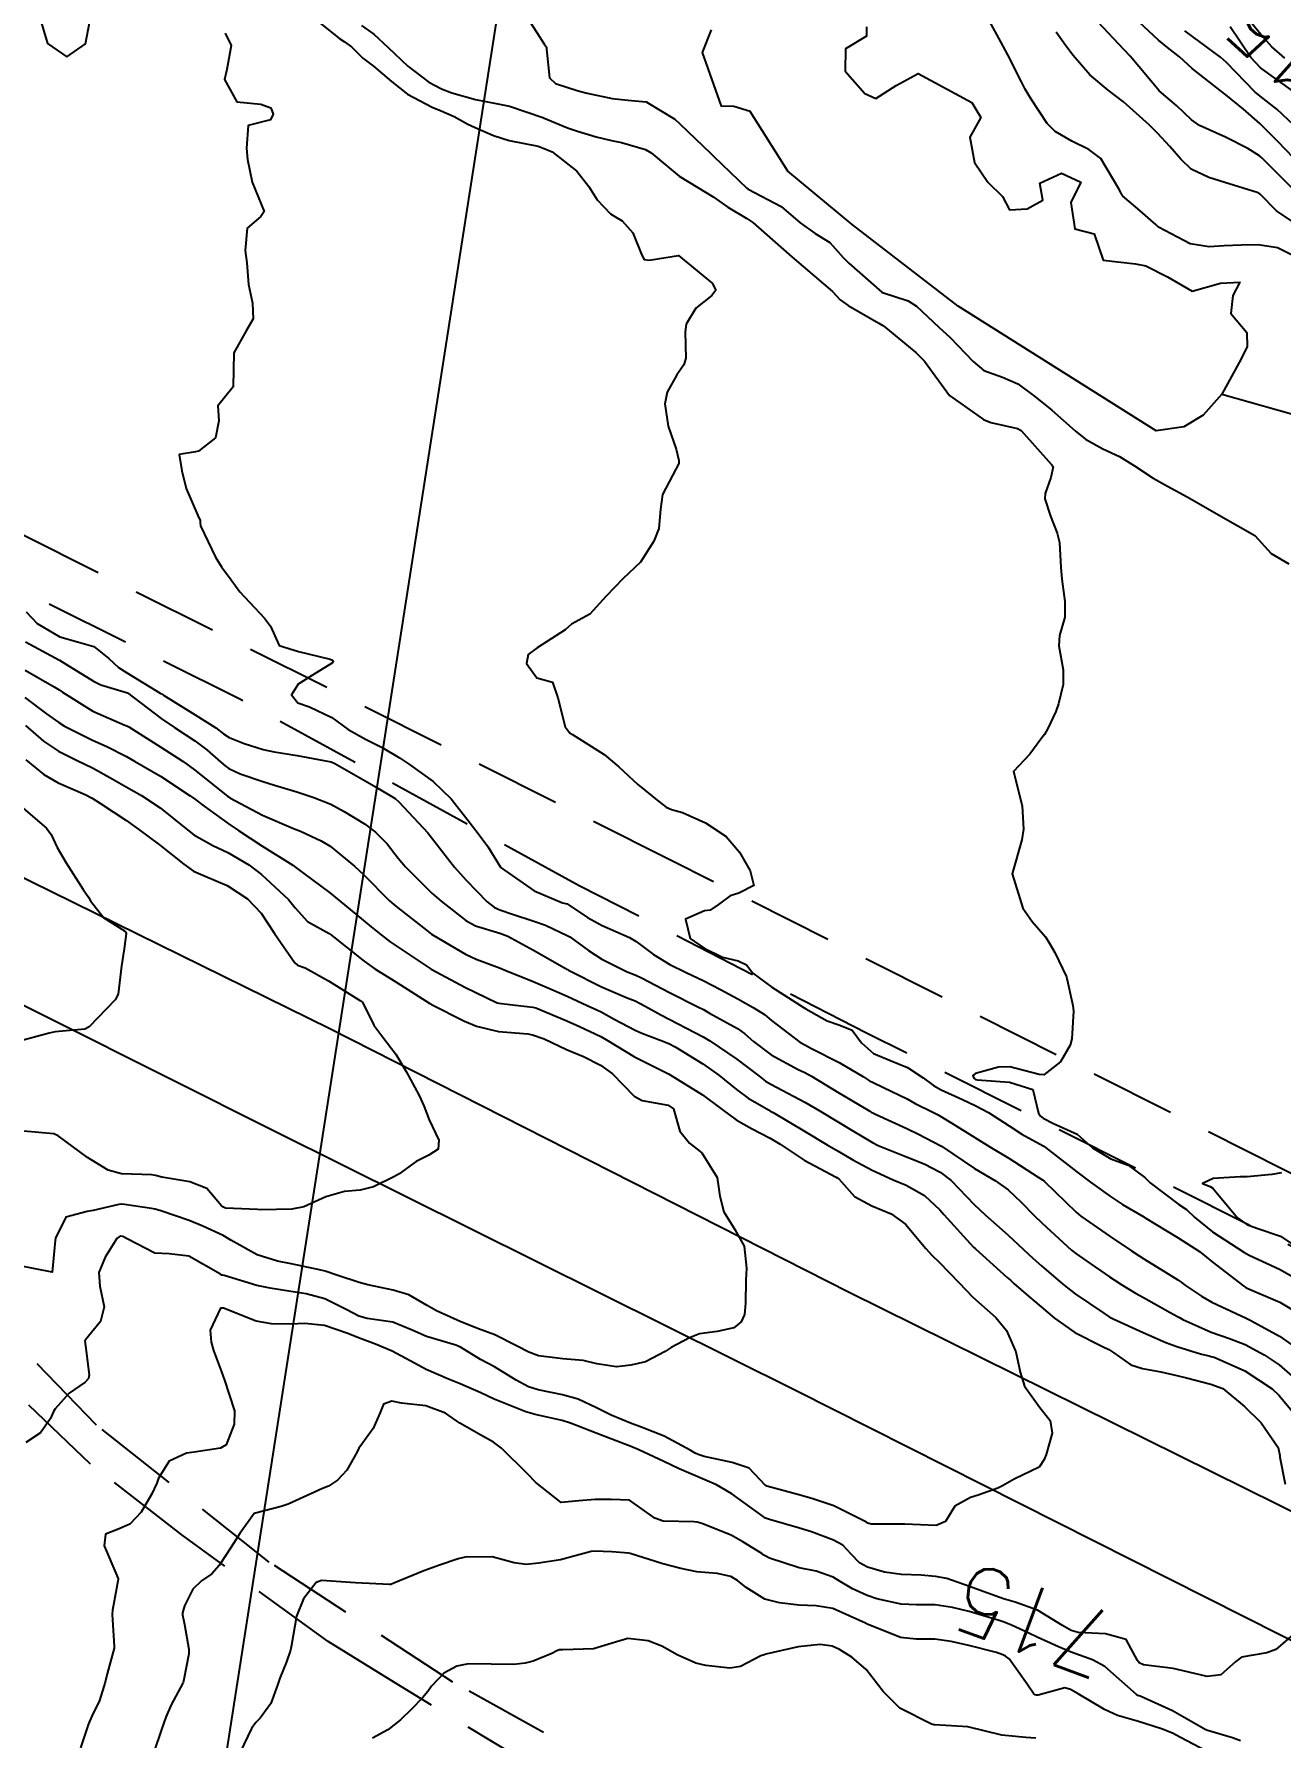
# Model space of a CAD drawing. Header units: metres. Extents: x 298520 to 308411, y 7433745 to 7450750.
# Drawn here: x 299268.5 to 299341.6, y 7449353 to 7449452.9 of the extents above; entities that cross this region are included whole.
import ezdxf
from ezdxf.enums import TextEntityAlignment as Align

# ---------------------------------------------------------------- set-up
doc = ezdxf.new("R2010")
doc.units = ezdxf.units.M
doc.header["$LTSCALE"] = 10
doc.linetypes.add('CONTINUO', pattern=[0])
doc.linetypes.add('DASHED', pattern=[0.75, 0.5, -0.25])
for name, color, linetype in [('Cotas', 45, 'Continuous'), ('Curvas de Nivel 1m', 11, 'Continuous'), ('Curvas de Nivel 5m', 15, 'Continuous'), ('Hidrografia', 140, 'Continuous'), ('TEXTO', 45, 'Continuous'), ('Vias Primárias', 230, 'Continuous'), ('Vias Secundárias', 230, 'DASHED')]:
    doc.layers.add(name, color=color, linetype=linetype)
doc.styles.add('Style-STANDARD', font='STANDARD.shx')

msp = doc.modelspace()

# ---------------------------------------------------------------- linework, layer by layer
at = {"layer": 'Curvas de Nivel 1m', "flags": 128}
for points, elevation in [([(299268.761, 7449453.984), (299269.238, 7449452.351), (299270.365, 7449451.563), (299271.471, 7449452.324), (299271.724, 7449453.658)], 712), ([(299284.444, 7449454.169), (299286.378, 7449452.62), (299286.662, 7449452.432), (299287.06, 7449452.14), (299287.723, 7449451.486), (299288.362, 7449451.011), (299289.414, 7449450.109), (299290.342, 7449449.376), (299291.799, 7449448.618), (299292.328, 7449448.398), (299293.089, 7449448.069), (299293.888, 7449447.626), (299294.317, 7449447.416), (299295.392, 7449446.959), (299296.309, 7449446.654), (299298.001, 7449446.318), (299298.305, 7449446.211), (299298.451, 7449446.154), (299298.829, 7449446.002), (299300.286, 7449444.868), (299300.982, 7449443.973), (299301.471, 7449443.174), (299302.257, 7449442.367), (299302.507, 7449442.208), (299302.935, 7449441.95), (299303.552, 7449441.247), (299304.083, 7449439.932), (299304.229, 7449439.681), (299304.513, 7449439.643), (299306.233, 7449439.91), (299308.209, 7449438.306), (299308.436, 7449437.887), (299308.2, 7449437.58), (299307.256, 7449436.835), (299306.687, 7449435.905), (299306.63, 7449435.452), (299306.669, 7449433.905), (299306.548, 7449433.507), (299306.143, 7449432.935), (299305.579, 7449431.918), (299305.439, 7449431.233), (299305.635, 7449429.917), (299306.093, 7449428.561), (299306.267, 7449427.908), (299306.258, 7449427.731), (299306.078, 7449427.4), (299305.302, 7449425.921), (299305.185, 7449425.054), (299305.077, 7449423.924), (299304.784, 7449423.176), (299304.013, 7449421.94), (299302.977, 7449420.977), (299301.993, 7449419.96), (299301.037, 7449418.909), (299299.968, 7449418.32), (299299.786, 7449418.162), (299299.6, 7449417.985), (299297.952, 7449416.924), (299297.427, 7449416.537), (299297.326, 7449416.016), (299297.935, 7449415.175), (299298.85, 7449414.914), (299299.173, 7449413.991), (299299.591, 7449412.291), (299299.824, 7449411.981), (299299.857, 7449411.945), (299299.892, 7449411.919), (299300.026, 7449411.844), (299301.88, 7449410.676), (299302.744, 7449409.951), (299303.858, 7449408.926), (299305.078, 7449407.921), (299305.516, 7449407.591), (299305.838, 7449407.46), (299306.472, 7449407.268), (299307.831, 7449406.667), (299309.028, 7449405.878), (299309.814, 7449404.945), (299310.208, 7449404.265), (299310.442, 7449403.86), (299310.657, 7449402.989), (299309.783, 7449402.559), (299309.27, 7449402.386), (299308.578, 7449401.882), (299308.095, 7449401.562), (299307.769, 7449401.521), (299306.647, 7449401.018), (299306.921, 7449399.898), (299307.747, 7449399.326), (299308.826, 7449398.795), (299309.74, 7449398.585), (299310.225, 7449398.349), (299310.595, 7449397.857), (299311.721, 7449397.038), (299313.611, 7449395.821), (299313.702, 7449395.763), (299314.953, 7449395.058), (299315.693, 7449394.817), (299316.425, 7449394.524), (299316.972, 7449393.781), (299317.674, 7449393.145), (299318.708, 7449392.719), (299319.662, 7449392.341), (299320.579, 7449391.736), (299321.198, 7449391.277), (299321.646, 7449391.028), (299322.894, 7449390.454), (299323.637, 7449390.107), (299324.419, 7449389.692), (299325.625, 7449388.907), (299326.37, 7449388.419), (299327.614, 7449387.746), (299327.764, 7449387.648), (299329.589, 7449386.214), (299330.393, 7449385.622), (299331.575, 7449384.771), (299332.279, 7449384.308), (299333.525, 7449383.581), (299333.563, 7449383.557), (299333.61, 7449383.532), (299335.545, 7449382.358), (299336.783, 7449381.541), (299337.206, 7449381.211), (299337.527, 7449380.95), (299339.396, 7449379.511), (299339.512, 7449379.441), (299339.632, 7449379.388), (299341.504, 7449378.576), (299342.19, 7449378.17)], 711), ([(299297.27, 7449454.021), (299298.376, 7449452.28), (299298.492, 7449452.126), (299298.5, 7449452.008), (299298.682, 7449450.331), (299299.031, 7449450), (299300.347, 7449449.577), (299300.885, 7449449.435), (299302.34, 7449449.127), (299303.266, 7449449.019), (299304.338, 7449448.933), (299306.023, 7449447.913), (299306.32, 7449447.644), (299308.137, 7449445.892), (299308.301, 7449445.732), (299310.251, 7449443.86), (299310.328, 7449443.803), (299312.262, 7449442.793), (299313.379, 7449441.829), (299314.247, 7449441.204), (299315.116, 7449440.681), (299315.898, 7449439.795), (299316.228, 7449439.461), (299318.155, 7449437.77), (299318.203, 7449437.745), (299319.709, 7449437.258), (299320.195, 7449436.947), (299321.506, 7449435.727), (299322.174, 7449435.115), (299323.512, 7449433.706), (299324.148, 7449433.184), (299325.244, 7449432.784), (299326.14, 7449432.39), (299327.132, 7449431.66), (299328.125, 7449430.865), (299329.498, 7449429.636), (299330.106, 7449429.15), (299331.121, 7449428.591), (299332.091, 7449428.133), (299332.973, 7449427.591), (299334.076, 7449426.875), (299334.915, 7449426.411), (299336.065, 7449425.779), (299336.468, 7449425.546), (299338.049, 7449424.635), (299340.033, 7449423.51), (299340.986, 7449422.459), (299342.017, 7449421.856)], 709), ([(299342.23, 7449439.935), (299341.357, 7449440.372), (299340.238, 7449440.546), (299339.229, 7449440.529), (299338.237, 7449440.478), (299337.346, 7449440.429), (299336.239, 7449440.607), (299334.388, 7449441.578), (299334.318, 7449441.643), (299334.254, 7449441.711), (299333.315, 7449442.537), (299332.271, 7449443.421), (299332.203, 7449443.532), (299332.171, 7449443.602), (299332.059, 7449443.819), (299331.004, 7449445.613), (299330.308, 7449446.126), (299329.297, 7449446.619), (299328.318, 7449447.194), (299327.862, 7449447.655), (299326.919, 7449449.082), (299326.573, 7449449.668), (299326.349, 7449450.097), (299325.543, 7449451.682), (299325.134, 7449452.442), (299324.448, 7449453.699)], 709), ([(299342.278, 7449443.801), (299340.585, 7449445.506), (299340.446, 7449445.649), (299340.306, 7449445.769), (299339.632, 7449446.194), (299338.316, 7449446.864), (299336.796, 7449447.545), (299336.326, 7449447.872), (299335.468, 7449448.697), (299334.43, 7449449.579), (299334.344, 7449449.664), (299332.721, 7449451.597), (299332.377, 7449451.978), (299330.831, 7449453.616)], 711), ([(299342.305, 7449445.652), (299341.399, 7449446.579), (299340.481, 7449447.508), (299340.397, 7449447.582), (299340.324, 7449447.648), (299339.366, 7449448.486), (299338.341, 7449449.333), (299338.079, 7449449.533), (299336.363, 7449450.878), (299335.606, 7449451.562), (299334.921, 7449452.115), (299334.383, 7449452.539), (299333.255, 7449453.591)], 712), ([(299279.654, 7449452.953), (299280.016, 7449452.224), (299279.762, 7449450.823), (299279.611, 7449450.227), (299280.334, 7449448.926), (299281.741, 7449448.796), (299282.329, 7449448.581), (299282.473, 7449448.198), (299282.32, 7449447.867), (299281.001, 7449447.529), (299280.914, 7449446.214), (299280.968, 7449445.538), (299281.245, 7449444.21), (299281.952, 7449442.507), (299281.744, 7449442.205), (299280.946, 7449441.513), (299280.825, 7449440.214), (299280.936, 7449439.499), (299281.021, 7449438.212), (299281.268, 7449437.134), (299281.308, 7449436.209), (299280.893, 7449435.495), (299280.163, 7449434.22), (299280.133, 7449432.22), (299279.233, 7449431.118), (299279.295, 7449430.228), (299279.086, 7449429.242), (299278.086, 7449428.455), (299277.919, 7449428.408), (299276.96, 7449428.257), (299277.124, 7449427.305), (299277.363, 7449426.257), (299278.047, 7449424.684), (299278.196, 7449424.399), (299278.185, 7449424.248), (299278.219, 7449424.068), (299279.091, 7449422.234), (299279.451, 7449421.672), (299280, 7449420.904), (299280.524, 7449420.215), (299281.97, 7449418.662), (299282.314, 7449418.195), (299282.822, 7449417.058), (299283.948, 7449416.714), (299285.824, 7449416.271), (299285.943, 7449416.197), (299285.982, 7449416.15), (299285.981, 7449416.112), (299285.942, 7449416.039), (299284.774, 7449415.322), (299283.929, 7449414.797), (299283.538, 7449414.176), (299283.916, 7449413.705), (299284.606, 7449413.47), (299285.903, 7449412.853), (299286.865, 7449412.14), (299287.887, 7449411.577), (299288.86, 7449411.093), (299289.877, 7449410.483), (299290.475, 7449410.094), (299291.863, 7449409.086), (299292.907, 7449408.069), (299293.836, 7449406.909), (299294.49, 7449406.05), (299295.051, 7449405.278), (299295.803, 7449404.078), (299295.847, 7449404.03), (299297.783, 7449402.681), (299299.433, 7449401.985), (299299.706, 7449401.915), (299299.772, 7449401.884), (299300.911, 7449401.12), (299301.76, 7449400.645), (299303.374, 7449399.944), (299303.751, 7449399.722), (299304.778, 7449398.959), (299305.737, 7449398.364), (299306.693, 7449397.9), (299307.726, 7449397.417), (299308.694, 7449396.904), (299309.71, 7449396.347), (299310.626, 7449395.856), (299311.282, 7449395.43), (299311.695, 7449395.091), (299313.354, 7449393.823), (299313.68, 7449393.633), (299314.04, 7449393.453), (299315.665, 7449392.63), (299317.079, 7449391.779), (299317.437, 7449391.56), (299317.65, 7449391.444), (299318.256, 7449391.155), (299319.64, 7449390.492), (299320.123, 7449390.228), (299321.11, 7449389.728), (299321.47, 7449389.561), (299321.63, 7449389.47), (299322.261, 7449389.079), (299323.618, 7449388.237), (299324.504, 7449387.691), (299325.603, 7449387.016), (299327.335, 7449385.906), (299327.584, 7449385.744), (299327.7, 7449385.649), (299329.565, 7449383.857), (299329.837, 7449383.627), (299331.545, 7449382.425), (299332.793, 7449381.591), (299333.243, 7449381.297), (299333.528, 7449381.117), (299334.694, 7449380.396), (299335.516, 7449379.894), (299335.708, 7449379.75), (299335.971, 7449379.553), (299336.896, 7449378.928), (299337.503, 7449378.575), (299339.23, 7449377.778), (299339.494, 7449377.656), (299339.801, 7449377.507), (299341.479, 7449376.585), (299343.063, 7449375.466)], 712), ([(299342.324, 7449447.555), (299341.326, 7449448.488), (299340.34, 7449449.253), (299340.039, 7449449.513), (299338.368, 7449451.221), (299338.015, 7449451.534), (299336.385, 7449452.746), (299335.921, 7449453.09)], 713), ([(299342.292, 7449449.532), (299340.364, 7449450.925), (299339.795, 7449451.516), (299338.594, 7449453.325)], 714), ([(299267.98, 7449419.038), (299268.626, 7449418.353), (299269.961, 7449417.574), (299271.007, 7449417.279), (299271.953, 7449417.013), (299272.829, 7449416.307), (299273.404, 7449415.765), (299273.934, 7449415.433), (299275.856, 7449414.271), (299275.922, 7449414.229), (299276.033, 7449414.158), (299277.904, 7449413.005), (299279.106, 7449412.232), (299279.557, 7449411.893), (299279.888, 7449411.681), (299280.778, 7449411.317), (299281.881, 7449410.969), (299282.53, 7449410.841), (299283.877, 7449410.62), (299285.755, 7449410.27), (299285.874, 7449410.24), (299286.084, 7449410.148), (299287.863, 7449409.139), (299288.504, 7449408.765), (299289.618, 7449408.104), (299289.85, 7449407.911), (299291.538, 7449406.083), (299291.819, 7449405.729), (299293.104, 7449404.067), (299293.792, 7449403.307), (299295.019, 7449402.041), (299295.445, 7449401.711), (299295.768, 7449401.573), (299296.445, 7449401.344), (299297.762, 7449400.913), (299298.439, 7449400.679), (299299.754, 7449400.057), (299299.797, 7449400.033), (299299.863, 7449399.988), (299300.971, 7449399.197), (299301.74, 7449398.68), (299303.237, 7449397.945), (299303.73, 7449397.75), (299304.075, 7449397.588), (299305.715, 7449396.734), (299307.378, 7449395.893), (299307.701, 7449395.722), (299308.063, 7449395.523), (299309.69, 7449394.619), (299310.136, 7449394.312), (299310.635, 7449393.856), (299311.671, 7449393.07), (299313.259, 7449392.224), (299313.656, 7449392.034), (299314.038, 7449391.816), (299315.643, 7449390.856), (299316.309, 7449390.459), (299317.457, 7449389.773), (299317.565, 7449389.704), (299317.632, 7449389.671), (299317.82, 7449389.579), (299319.623, 7449388.754), (299320.303, 7449388.423), (299321.613, 7449387.75), (299321.661, 7449387.72), (299323.594, 7449386.419), (299324.828, 7449385.688), (299325.578, 7449385.161), (299326.336, 7449384.434), (299327.091, 7449383.657), (299327.556, 7449383.211), (299329.281, 7449381.633), (299329.531, 7449381.428), (299330.176, 7449380.974), (299331.517, 7449380.062), (299331.79, 7449379.881), (299332.233, 7449379.599), (299333.035, 7449379.114), (299333.506, 7449378.855), (299335.078, 7449377.983), (299335.495, 7449377.743), (299335.609, 7449377.673), (299335.815, 7449377.555), (299337.482, 7449376.825), (299338.549, 7449376.447), (299339.472, 7449376.098), (299340.581, 7449375.499), (299341.457, 7449374.902), (299342.224, 7449374.252)], 713), ([(299267.957, 7449417.276), (299269.696, 7449416.342), (299269.942, 7449416.207), (299270.259, 7449416.018), (299271.93, 7449414.983), (299272.371, 7449414.757), (299273.923, 7449414.29), (299275.901, 7449412.786), (299276.683, 7449412.262), (299277.885, 7449411.479), (299278.581, 7449410.941), (299279.403, 7449410.227), (299279.659, 7449410.011), (299279.869, 7449409.864), (299280.532, 7449409.548), (299281.862, 7449409.085), (299282.55, 7449408.88), (299283.856, 7449408.489), (299284.853, 7449408.16), (299285.847, 7449407.758), (299286.64, 7449407.343), (299287.83, 7449406.612), (299288.482, 7449406.12), (299289.149, 7449405.443), (299289.808, 7449404.6), (299290.235, 7449404.096), (299291.78, 7449402.547), (299292.325, 7449402.074), (299293.762, 7449400.944), (299294.336, 7449400.629), (299295.755, 7449400.197), (299296.23, 7449400.025), (299297.745, 7449399.21), (299299.551, 7449398.175), (299299.734, 7449398.07), (299299.781, 7449398.037), (299299.859, 7449397.988), (299301.719, 7449397.052), (299303.237, 7449396.418), (299303.707, 7449396.23), (299304.285, 7449395.931), (299305.203, 7449395.423), (299305.696, 7449395.174), (299307.193, 7449394.39), (299307.685, 7449394.123), (299308.085, 7449393.886), (299309.667, 7449392.825), (299310.943, 7449391.851), (299311.346, 7449391.54), (299311.648, 7449391.351), (299312.652, 7449390.821), (299313.638, 7449390.298), (299314.487, 7449389.811), (299315.626, 7449389.128), (299316.459, 7449388.625), (299317.615, 7449387.935), (299317.956, 7449387.767), (299319.603, 7449387.106), (299320.647, 7449386.684), (299321.59, 7449386.207), (299322.22, 7449385.714), (299323.569, 7449384.311), (299324.23, 7449383.693), (299325.546, 7449382.535), (299326.466, 7449381.666), (299327.022, 7449381.152), (299327.524, 7449380.714), (299328.775, 7449379.637), (299329.507, 7449379.069), (299331.172, 7449377.937), (299331.494, 7449377.726), (299331.569, 7449377.685), (299331.72, 7449377.607), (299333.481, 7449376.794), (299334.824, 7449376.215), (299335.469, 7449375.973), (299336.915, 7449375.538), (299337.357, 7449375.427), (299337.462, 7449375.401), (299337.639, 7449375.35), (299339.453, 7449374.562), (299341.047, 7449373.494), (299341.438, 7449373.132), (299342.83, 7449371.469)], 714), ([(299267.918, 7449414.009), (299269.183, 7449413.068), (299269.896, 7449412.554), (299270.237, 7449412.337), (299271.885, 7449411.519), (299272.722, 7449411.148), (299273.876, 7449410.559), (299274.35, 7449410.285), (299275.864, 7449409.397), (299277.604, 7449408.252), (299277.85, 7449408.075), (299278.432, 7449407.653), (299279.829, 7449406.632), (299280.434, 7449406.214), (299281.814, 7449405.323), (299283.621, 7449404.182), (299283.801, 7449404.053), (299284.264, 7449403.705), (299285.779, 7449402.585), (299286.322, 7449402.145), (299287.761, 7449400.952), (299288.217, 7449400.582), (299288.801, 7449400.114), (299289.338, 7449399.695), (299289.746, 7449399.414), (299291.675, 7449398.139), (299291.733, 7449398.1), (299291.768, 7449398.08), (299293.718, 7449397.032), (299295.604, 7449396.132), (299295.704, 7449396.104), (299296.356, 7449396.023), (299297.702, 7449395.878), (299297.878, 7449395.831), (299299.694, 7449395.062), (299300.443, 7449394.731), (299301.685, 7449394.147), (299302.013, 7449393.957), (299303.668, 7449392.955), (299305.567, 7449391.999), (299305.654, 7449391.96), (299305.748, 7449391.909), (299307.641, 7449390.74), (299308.8, 7449389.878), (299309.627, 7449389.272), (299310.517, 7449388.752), (299311.616, 7449388.19), (299312.199, 7449387.834), (299313.599, 7449386.911), (299315.486, 7449385.899), (299315.584, 7449385.846), (299315.641, 7449385.799), (299316.567, 7449384.779), (299317.568, 7449384.234), (299318.703, 7449383.759), (299319.554, 7449383.142), (299320.751, 7449381.732), (299321.113, 7449381.311), (299321.525, 7449380.925), (299322.692, 7449379.708), (299323.505, 7449378.874), (299324.846, 7449377.686), (299325.481, 7449376.911), (299326.012, 7449375.672), (299326.267, 7449374.484), (299326.528, 7449373.664), (299327.424, 7449372.413), (299328.035, 7449371.644), (299328.153, 7449370.895), (299327.791, 7449369.646), (299327.686, 7449369.351), (299327.385, 7449368.903), (299325.912, 7449368.206), (299325.375, 7449367.899), (299325.242, 7449367.814), (299324.967, 7449367.684), (299323.801, 7449367.261), (299323.364, 7449367.132), (299322.447, 7449366.623), (299321.887, 7449365.722), (299321.34, 7449365.483), (299319.52, 7449365.569), (299319.341, 7449365.579), (299317.531, 7449365.578), (299317.342, 7449365.637), (299317.255, 7449365.685), (299317.112, 7449365.773), (299315.356, 7449366.651), (299314.124, 7449367.05), (299313.365, 7449367.269), (299311.423, 7449367.789), (299311.372, 7449367.809), (299311.337, 7449367.841), (299310.385, 7449368.857), (299309.386, 7449369.182), (299307.742, 7449369.534), (299307.391, 7449369.653), (299307.226, 7449369.727), (299306.926, 7449369.897), (299305.405, 7449370.72), (299304.102, 7449371.244), (299303.416, 7449371.493), (299302.291, 7449371.951), (299301.427, 7449372.391), (299300.356, 7449372.9), (299299.435, 7449373.158), (299298.001, 7449373.44), (299297.439, 7449373.615), (299296.729, 7449374.017), (299295.45, 7449374.788), (299294.631, 7449375.219), (299293.462, 7449375.94), (299293.183, 7449376.063), (299291.47, 7449376.56), (299290.624, 7449376.945), (299289.482, 7449377.404), (299287.988, 7449377.622), (299287.487, 7449377.765), (299286.79, 7449378.137), (299285.499, 7449378.781), (299284.404, 7449379.068), (299283.503, 7449379.209), (299282.304, 7449379.393), (299281.506, 7449379.554), (299279.593, 7449380.138), (299279.512, 7449380.159), (299279.461, 7449380.169), (299279.386, 7449380.222), (299277.528, 7449381.28), (299276.37, 7449381.422), (299275.531, 7449381.451), (299273.91, 7449382.294), (299273.665, 7449382.419), (299273.544, 7449382.44), (299273.434, 7449382.411), (299273.312, 7449382.302), (299272.624, 7449381.211), (299272.246, 7449380.313), (299272.304, 7449379.513), (299272.556, 7449378.309), (299272.346, 7449377.445), (299271.464, 7449376.371), (299271.44, 7449376.344), (299271.43, 7449376.32), (299271.46, 7449376.016), (299271.684, 7449374.318), (299271.648, 7449374.111), (299271.439, 7449373.898), (299270.52, 7449373.241), (299269.689, 7449372.337), (299269.592, 7449372.167), (299269.414, 7449371.762), (299268.821, 7449370.929), (299267.978, 7449370.361)], 716), ([(299267.953, 7449412.369), (299268.996, 7449411.465), (299269.878, 7449410.867), (299270.97, 7449410.329), (299271.869, 7449409.899), (299272.893, 7449409.334), (299273.858, 7449408.783), (299274.756, 7449408.281), (299275.842, 7449407.557), (299277.444, 7449406.254), (299277.82, 7449405.967), (299278.931, 7449405.35), (299279.81, 7449404.931), (299281.044, 7449404.208), (299281.795, 7449403.639), (299283.363, 7449402.184), (299283.768, 7449401.682), (299284.484, 7449400.893), (299285.753, 7449400.186), (299285.814, 7449400.149), (299287.738, 7449398.619), (299288.017, 7449398.407), (299288.441, 7449398.119), (299289.721, 7449397.307), (299291.662, 7449396.08), (299291.703, 7449396.058), (299291.752, 7449396.03), (299293.693, 7449395.043), (299294.391, 7449394.75), (299295.687, 7449394.446), (299297.398, 7449394.301), (299297.685, 7449394.256), (299298.372, 7449394.003), (299299.674, 7449393.388), (299300.664, 7449392.979), (299301.661, 7449392.473), (299302.365, 7449391.953), (299303.64, 7449390.651), (299304.109, 7449390.404), (299305.635, 7449390.12), (299305.942, 7449389.907), (299306.324, 7449388.607), (299306.889, 7449387.897), (299307.605, 7449387.336), (299308.5, 7449385.881), (299308.664, 7449384.787), (299308.904, 7449383.877), (299309.547, 7449382.83), (299310.092, 7449381.862), (299310.223, 7449380.563), (299310.178, 7449379.86), (299310.168, 7449378.528), (299310.1, 7449377.861), (299309.913, 7449377.437), (299309.481, 7449377.084), (299308.497, 7449376.86), (299307.475, 7449376.724), (299306.884, 7449376.487), (299305.817, 7449375.915), (299305.461, 7449375.698), (299304.3, 7449375.086), (299303.452, 7449374.889), (299302.601, 7449374.799), (299301.453, 7449374.971), (299300.645, 7449375.163), (299299.456, 7449375.259), (299298.034, 7449375.427), (299297.459, 7449375.641), (299296.745, 7449376.017), (299295.472, 7449376.656), (299294.506, 7449377.016), (299293.484, 7449377.433), (299292.048, 7449378.074), (299291.496, 7449378.389), (299290.419, 7449379.013), (299289.505, 7449379.29), (299288.029, 7449379.604), (299287.509, 7449379.726), (299286.258, 7449380.143), (299285.517, 7449380.398), (299285.189, 7449380.484), (299283.523, 7449380.833), (299282.732, 7449380.981), (299281.53, 7449381.355), (299279.987, 7449382.216), (299279.546, 7449382.478), (299278.355, 7449383.042), (299277.554, 7449383.365), (299275.892, 7449383.935), (299275.56, 7449384.024), (299275.347, 7449384.06), (299273.746, 7449384.297), (299273.581, 7449384.318), (299273.563, 7449384.32), (299273.542, 7449384.321), (299273.416, 7449384.301), (299271.921, 7449383.955), (299271.559, 7449383.887), (299270.323, 7449383.565), (299269.705, 7449382.338), (299269.686, 7449382.193), (299269.513, 7449380.34), (299267.518, 7449380.738)], 717), ([(299267.967, 7449410.369), (299269.019, 7449409.507), (299269.86, 7449409.02), (299271.44, 7449408.324), (299271.85, 7449408.118), (299272.347, 7449407.811), (299273.831, 7449406.82), (299274.6, 7449406.282), (299275.814, 7449405.385), (299277.231, 7449404.256), (299277.797, 7449403.843), (299278.481, 7449403.552), (299279.784, 7449402.989), (299280.976, 7449402.208), (299281.765, 7449401.369), (299282.544, 7449400.192), (299283.736, 7449398.463), (299283.895, 7449398.338), (299284.346, 7449398.171), (299285.722, 7449397.408), (299287.594, 7449396.241), (299287.703, 7449396.161), (299287.732, 7449396.13), (299288.376, 7449394.806), (299288.908, 7449394.112), (299289.668, 7449393.115), (299290.263, 7449392.094), (299291.026, 7449390.7), (299291.298, 7449390.083), (299291.625, 7449389.26), (299292.188, 7449388.074), (299292.139, 7449387.54), (299291.6, 7449387.198), (299290.861, 7449386.82), (299289.862, 7449386.106), (299289.581, 7449385.937), (299288.357, 7449385.341), (299287.573, 7449385.149), (299286.656, 7449385.056), (299285.569, 7449384.748), (299284.264, 7449384.169), (299283.561, 7449384.027), (299281.763, 7449383.996), (299281.561, 7449384.004), (299279.684, 7449384.097), (299279.562, 7449384.152), (299279.515, 7449384.173), (299279.44, 7449384.222), (299278.586, 7449385.248), (299277.577, 7449385.638), (299275.948, 7449385.898), (299275.58, 7449386.008), (299275.349, 7449386.042), (299273.581, 7449386.096), (299272.794, 7449386.308), (299271.594, 7449387.059), (299269.874, 7449388.337), (299269.614, 7449388.452), (299267.849, 7449388.6)], 718), ([(299267.84, 7449407.504), (299269.181, 7449406.35), (299269.463, 7449405.989), (299269.812, 7449405.231), (299270.326, 7449404.335), (299271.336, 7449402.768), (299271.641, 7449402.321), (299271.771, 7449402.103), (299272.546, 7449401.094), (299273.753, 7449400.348), (299273.812, 7449400.289), (299273.857, 7449400.184), (299273.743, 7449399.289), (299273.578, 7449398.292), (299273.376, 7449396.627), (299273.213, 7449396.297), (299271.687, 7449394.708), (299271.42, 7449394.588), (299269.684, 7449394.415), (299269.336, 7449394.345), (299267.678, 7449393.904)], 719), ([(299341.59, 7449386.168), (299341.026, 7449386.059), (299339.587, 7449385.932), (299339.172, 7449385.929), (299337.586, 7449385.82), (299336.959, 7449385.539), (299337.412, 7449385.363), (299337.58, 7449385.26), (299339.01, 7449383.516), (299339.557, 7449383.141), (299340.147, 7449382.911), (299341.547, 7449382.448), (299342.994, 7449381.468)], 709), ([(299339.197, 7449352.871), (299338.73, 7449353.048), (299337.203, 7449353.5), (299337.118, 7449353.541), (299335.214, 7449354.638), (299333.315, 7449355.486), (299333.222, 7449355.519), (299333.176, 7449355.535), (299333.103, 7449355.582), (299331.247, 7449357.228), (299330.506, 7449357.617), (299329.257, 7449358.075), (299328.514, 7449358.384), (299327.266, 7449358.951), (299326.788, 7449359.177), (299325.729, 7449359.673), (299325.275, 7449359.841), (299325.043, 7449359.916), (299323.284, 7449360.446), (299322.315, 7449360.687), (299321.289, 7449360.833), (299320.187, 7449360.843), (299319.29, 7449360.891), (299317.862, 7449361.197), (299317.297, 7449361.397), (299316.439, 7449361.783), (299315.723, 7449362.21), (299315.31, 7449362.462), (299314.304, 7449362.819), (299313.315, 7449363.02), (299311.577, 7449363.581), (299311.322, 7449363.709), (299311.241, 7449363.761), (299311.121, 7449363.843), (299310.009, 7449364.539), (299309.334, 7449364.934), (299307.61, 7449365.618), (299307.341, 7449365.686), (299307.15, 7449365.702), (299305.341, 7449365.749), (299304.854, 7449365.925), (299303.358, 7449366.978), (299302.287, 7449367.022), (299301.359, 7449367.021), (299300.397, 7449366.935), (299299.356, 7449366.842), (299297.866, 7449368.005), (299297.378, 7449368.525), (299295.86, 7449370.025), (299295.398, 7449370.366), (299294.685, 7449370.76), (299293.414, 7449371.481), (299292.569, 7449372.069), (299291.427, 7449372.501), (299289.989, 7449372.662), (299289.43, 7449372.78), (299288.933, 7449372.609), (299288.752, 7449372.117), (299288.344, 7449371.185), (299287.567, 7449370.128), (299287.493, 7449370.028), (299287.39, 7449369.813), (299286.787, 7449368.728), (299286.242, 7449368.141), (299285.718, 7449367.796), (299285.365, 7449367.652), (299284.458, 7449367.258), (299283.359, 7449366.741), (299282.942, 7449366.599), (299281.353, 7449366.2), (299280.52, 7449365.027), (299280.008, 7449364.22), (299279.312, 7449363.143), (299278.877, 7449362.664), (299278.263, 7449362.24), (299277.771, 7449361.77), (299277.281, 7449360.779), (299277.155, 7449360.371), (299277.157, 7449360.251), (299277.267, 7449359.685), (299277.528, 7449358.247), (299277.534, 7449357.963), (299277.235, 7449356.472), (299277.187, 7449356.296), (299277.171, 7449356.251), (299276.483, 7449354.989), (299276.172, 7449354.26), (299275.917, 7449353.541), (299275.492, 7449352.267)], 714), ([(299337.19, 7449352.274), (299335.678, 7449353.075), (299335.2, 7449353.313), (299334.552, 7449353.567), (299333.207, 7449353.996), (299331.972, 7449354.36), (299331.214, 7449354.701), (299329.673, 7449355.625), (299329.227, 7449355.88), (299328.887, 7449355.974), (299327.684, 7449355.645), (299327.319, 7449355.552), (299327.222, 7449355.552), (299327.147, 7449355.575), (299327.056, 7449355.653), (299326.688, 7449356.202), (299325.624, 7449357.674), (299325.414, 7449357.837), (299325.255, 7449357.918), (299324.888, 7449358.052), (299323.26, 7449358.45), (299322.236, 7449358.689), (299321.264, 7449358.839), (299320.18, 7449358.825), (299319.265, 7449358.926), (299317.36, 7449359.681), (299317.272, 7449359.726), (299317.244, 7449359.742), (299317.199, 7449359.771), (299315.285, 7449360.62), (299314.319, 7449360.778), (299313.288, 7449360.818), (299312.169, 7449360.952), (299311.293, 7449361.178), (299310.203, 7449361.856), (299309.708, 7449362.265), (299309.309, 7449362.497), (299308.512, 7449362.677), (299307.312, 7449362.773), (299306.382, 7449362.972), (299305.316, 7449363.251), (299303.41, 7449363.852), (299303.322, 7449363.873), (299302.323, 7449363.95), (299301.323, 7449363.992), (299301.126, 7449363.963), (299299.318, 7449363.489), (299298.035, 7449363.284), (299297.315, 7449363.215), (299296.595, 7449363.3), (299295.319, 7449363.649), (299293.733, 7449363.642), (299293.318, 7449363.531), (299292.221, 7449363.163), (299291.31, 7449362.833), (299289.546, 7449362.106), (299289.374, 7449362.036), (299289.302, 7449362.025), (299287.303, 7449362.13), (299285.304, 7449362.272), (299284.996, 7449362.155), (299284.254, 7449361.2), (299283.836, 7449360.172), (299283.551, 7449358.471), (299283.483, 7449358.177), (299283.246, 7449357.499), (299282.869, 7449356.551), (299282.746, 7449356.185), (299282.338, 7449355.066), (299281.711, 7449354.195), (299281.454, 7449353.944), (299281.197, 7449353.603), (299280.535, 7449352.21)], 713), ([(299327.197, 7449353.029), (299326.613, 7449353.074), (299325.198, 7449353.209), (299323.203, 7449353.7), (299321.278, 7449353.803), (299321.204, 7449353.817), (299321.077, 7449353.858), (299319.213, 7449354.779), (299318.238, 7449355.76), (299317.242, 7449357.051), (299316.412, 7449357.783), (299315.689, 7449358.225), (299315.259, 7449358.425), (299314.547, 7449358.52), (299313.258, 7449358.378), (299311.356, 7449357.95), (299311.254, 7449357.92), (299311.072, 7449357.852), (299309.87, 7449357.237), (299309.242, 7449357.131), (299307.84, 7449357.288), (299307.246, 7449357.428), (299306.167, 7449357.906), (299305.58, 7449358.239), (299305.258, 7449358.411), (299304.466, 7449358.723), (299303.262, 7449358.866), (299302.549, 7449358.659), (299301.256, 7449358.267), (299299.464, 7449358.196), (299299.255, 7449358.196), (299299.099, 7449358.147), (299298.814, 7449357.994), (299297.717, 7449357.537), (299297.247, 7449357.42), (299296.579, 7449357.352), (299295.246, 7449357.358), (299293.925, 7449357.375), (299293.245, 7449357.248), (299292.476, 7449356.832), (299291.764, 7449356.075), (299291.537, 7449355.768), (299291.223, 7449355.4), (299290.58, 7449354.722), (299289.94, 7449354.099), (299289.197, 7449353.523), (299288.289, 7449353.022)], 712)]:
    msp.add_lwpolyline(points, dxfattribs=dict(at, elevation=elevation))
at = {"layer": 'Curvas de Nivel 5m', "flags": 128}
for points, elevation in [([(299341.79, 7449451.489), (299341.027, 7449452.148), (299340.387, 7449452.869), (299339.86, 7449453.515)], 715), ([(299287.647, 7449453.392), (299288.381, 7449452.883), (299289.219, 7449452.112), (299290.362, 7449451.014), (299291.607, 7449450.087), (299292.347, 7449449.69), (299292.955, 7449449.46), (299294.338, 7449449.067), (299295.544, 7449448.829), (299296.332, 7449448.666), (299298.277, 7449448.01), (299298.323, 7449447.992), (299299.731, 7449447.402), (299300.315, 7449447.202), (299301.406, 7449446.875), (299302.31, 7449446.656), (299302.89, 7449446.533), (299304.305, 7449446.132), (299304.643, 7449445.927), (299306.283, 7449444.568), (299307.38, 7449443.899), (299308.268, 7449443.358), (299309.128, 7449442.743), (299310.255, 7449442.096), (299310.604, 7449441.856), (299312.239, 7449440.408), (299312.877, 7449439.834), (299314.216, 7449438.713), (299315.262, 7449437.804), (299315.725, 7449437.324), (299316.195, 7449436.999), (299317.994, 7449435.962), (299318.184, 7449435.839), (299318.225, 7449435.811), (299318.282, 7449435.769), (299320.16, 7449434.227), (299320.662, 7449433.735), (299322.133, 7449431.72), (299324.119, 7449430.313), (299324.553, 7449430.129), (299326.114, 7449429.785), (299326.322, 7449429.668), (299328.084, 7449427.7), (299328.126, 7449427.65), (299328.205, 7449427.526), (299328.076, 7449426.919), (299327.747, 7449425.972), (299327.725, 7449425.653), (299328.048, 7449424.65), (299328.44, 7449423.646), (299328.574, 7449423.098), (299328.665, 7449421.643), (299328.707, 7449420.942), (299328.9, 7449419.641), (299328.888, 7449418.733), (299328.572, 7449417.644), (299328.548, 7449417.053), (299328.787, 7449415.642), (299328.789, 7449414.783), (299328.519, 7449413.644), (299328.356, 7449413.198), (299327.898, 7449412.194), (299327.694, 7449411.854), (299327.55, 7449411.653), (299326.845, 7449410.699), (299325.873, 7449409.67), (299326.387, 7449407.672), (299326.464, 7449406.305), (299326.38, 7449405.672), (299325.803, 7449403.68), (299326.434, 7449401.67), (299326.985, 7449400.882), (299327.756, 7449399.992), (299327.97, 7449399.648), (299328.308, 7449399.081), (299328.998, 7449397.637), (299329.368, 7449395.972), (299329.391, 7449395.633), (299329.303, 7449394.018), (299329.205, 7449393.635), (299328.639, 7449392.67), (299327.657, 7449391.912), (299327.396, 7449391.915), (299325.663, 7449392.379), (299325.004, 7449392.345), (299323.657, 7449391.974), (299323.495, 7449391.862), (299323.561, 7449391.701), (299323.652, 7449391.637), (299323.746, 7449391.605), (299325.651, 7449391.464), (299327.025, 7449391.037), (299327.349, 7449389.654), (299327.463, 7449389.485), (299327.63, 7449389.371), (299328.227, 7449389.041), (299329.615, 7449388.42), (299330.523, 7449387.621), (299331.597, 7449386.975), (299332.599, 7449386.601), (299333.586, 7449385.895), (299333.903, 7449385.577), (299335.57, 7449384.31), (299336.017, 7449384.002), (299336.517, 7449383.546), (299337.55, 7449382.7), (299339.391, 7449381.511), (299339.532, 7449381.427), (299339.696, 7449381.344), (299341.523, 7449380.496), (299342.172, 7449380.132)], 710), ([(299342.257, 7449441.898), (299341.306, 7449442.537), (299340.337, 7449443.509), (299340.274, 7449443.566), (299340.167, 7449443.619), (299338.283, 7449444.193), (299337.327, 7449444.5), (299336.294, 7449444.973), (299335.697, 7449445.559), (299335.042, 7449446.301), (299334.318, 7449447.096), (299333.846, 7449447.585), (299332.336, 7449448.924), (299331.432, 7449449.609), (299330.356, 7449450.507), (299329.374, 7449451.635), (299328.949, 7449452.212), (299328.387, 7449453.011)], 710), ([(299267.936, 7449415.627), (299269.624, 7449414.645), (299269.924, 7449414.47), (299270.123, 7449414.338), (299271.906, 7449413.216), (299273.782, 7449412.404), (299273.894, 7449412.356), (299274.011, 7449412.289), (299275.881, 7449411.099), (299277.186, 7449410.257), (299277.868, 7449409.773), (299278.722, 7449409.097), (299279.812, 7449408.221), (299279.852, 7449408.191), (299279.931, 7449408.14), (299281.837, 7449407.128), (299283.663, 7449406.344), (299283.825, 7449406.286), (299284.084, 7449406.176), (299285.282, 7449405.622), (299285.814, 7449405.294), (299287.239, 7449404.136), (299287.795, 7449403.619), (299289.29, 7449402.107), (299289.548, 7449401.88), (299289.769, 7449401.701), (299291.457, 7449400.382), (299291.754, 7449400.152), (299291.858, 7449400.079), (299293.742, 7449398.971), (299294.377, 7449398.688), (299295.734, 7449398.182), (299296.113, 7449398.026), (299297.723, 7449397.376), (299298.803, 7449396.913), (299299.711, 7449396.507), (299300.89, 7449395.972), (299301.458, 7449395.721), (299301.699, 7449395.599), (299302.475, 7449395.172), (299303.689, 7449394.524), (299304.092, 7449394.339), (299305.232, 7449393.917), (299305.68, 7449393.736), (299306.042, 7449393.542), (299307.663, 7449392.539), (299308.612, 7449391.88), (299309.645, 7449391.053), (299310.325, 7449390.545), (299311.513, 7449389.842), (299311.591, 7449389.799), (299311.632, 7449389.777), (299311.784, 7449389.686), (299313.621, 7449388.594), (299314.951, 7449387.807), (299315.607, 7449387.426), (299316.465, 7449386.922), (299317.591, 7449386.318), (299318.836, 7449385.757), (299319.58, 7449385.439), (299320.664, 7449384.824), (299321.566, 7449383.991), (299321.804, 7449383.718), (299323.535, 7449381.808), (299323.646, 7449381.699), (299325.516, 7449380.022), (299325.699, 7449379.861), (299325.909, 7449379.674), (299326.769, 7449378.924), (299327.499, 7449378.3), (299328.295, 7449377.642), (299329.481, 7449376.802), (299331.108, 7449375.974), (299331.466, 7449375.798), (299331.76, 7449375.606), (299332.77, 7449374.904), (299333.454, 7449374.685), (299334.516, 7449374.506), (299335.45, 7449374.288), (299336.033, 7449374.136), (299337.445, 7449373.783), (299338.163, 7449373.523), (299339.427, 7449372.472), (299340.408, 7449371.5), (299341.399, 7449370.061), (299341.493, 7449369.587), (299341.505, 7449369.488), (299341.814, 7449367.92)], 715), ([(299342.71, 7449359.468), (299341.26, 7449358.233), (299340.73, 7449358.024), (299339.255, 7449357.767), (299338.926, 7449357.515), (299338.031, 7449356.738), (299337.239, 7449356.639), (299335.829, 7449356.969), (299335.246, 7449357.103), (299333.508, 7449357.318), (299333.251, 7449357.435), (299333.144, 7449357.582), (299332.48, 7449358.807), (299331.268, 7449359.15), (299329.666, 7449359.228), (299329.27, 7449359.344), (299328.763, 7449359.635), (299327.286, 7449360.525), (299325.973, 7449360.99), (299325.296, 7449361.188), (299323.879, 7449361.694), (299323.305, 7449361.925), (299321.969, 7449362.38), (299321.311, 7449362.505), (299320.47, 7449362.58), (299319.312, 7449362.629), (299318.311, 7449362.762), (299317.316, 7449363.044), (299316.846, 7449363.305), (299316.382, 7449363.784), (299315.867, 7449364.331), (299315.331, 7449364.635), (299314.031, 7449365.118), (299313.338, 7449365.345), (299311.569, 7449365.838), (299311.344, 7449365.927), (299311.117, 7449366.073), (299309.365, 7449367.354), (299308.461, 7449367.879), (299307.377, 7449368.338), (299306.282, 7449368.807), (299305.386, 7449369.251), (299303.908, 7449369.935), (299303.396, 7449370.143), (299303.088, 7449370.253), (299301.407, 7449370.9), (299299.9, 7449371.498), (299299.418, 7449371.648), (299297.828, 7449372.006), (299297.424, 7449372.107), (299297.292, 7449372.144), (299295.431, 7449372.888), (299294.653, 7449373.259), (299293.44, 7449373.799), (299292.75, 7449374.067), (299291.448, 7449374.638), (299290.505, 7449375.146), (299289.459, 7449375.713), (299288.471, 7449376.12), (299287.468, 7449376.499), (299286.856, 7449376.752), (299285.479, 7449377.205), (299284.324, 7449377.324), (299283.48, 7449377.288), (299282.367, 7449377.303), (299281.482, 7449377.466), (299279.56, 7449378.219), (299279.493, 7449378.23), (299279.385, 7449378.222), (299278.774, 7449376.93), (299278.83, 7449376.229), (299278.974, 7449375.743), (299279.446, 7449374.492), (299279.537, 7449374.219), (299279.599, 7449374.061), (299280.196, 7449372.212), (299280.19, 7449371.433), (299279.723, 7449370.225), (299279.391, 7449370.03), (299277.841, 7449369.793), (299277.388, 7449369.723), (299276.376, 7449369.267), (299275.756, 7449368.266), (299275.656, 7449367.981), (299275.364, 7449367.349), (299274.741, 7449366.279), (299274.06, 7449365.572), (299273.337, 7449365.256), (299272.649, 7449364.991), (299272.571, 7449364.308), (299273.306, 7449362.565), (299273.38, 7449362.375), (299273.378, 7449362.299), (299273.366, 7449362.235), (299273.295, 7449361.799), (299273.049, 7449360.529), (299273.041, 7449360.302), (299273.158, 7449358.397), (299273.148, 7449358.301), (299272.738, 7449356.804), (299272.626, 7449356.306), (299272.297, 7449355.229), (299271.847, 7449354.314), (299271.646, 7449353.868), (299271.184, 7449352.467)], 715)]:
    msp.add_lwpolyline(points, dxfattribs=dict(at, elevation=elevation))
at = {"layer": 'Hidrografia'}
for points in [[(299317.255, 7449453.328), (299317.255, 7449452.778), (299316.037, 7449452.024), (299316.008, 7449450.721), (299317.168, 7449449.416), (299317.807, 7449449.127), (299318.996, 7449449.88), (299320.301, 7449450.576), (299323.442, 7449448.884), (299323.965, 7449448.015), (299323.326, 7449446.856), (299323.587, 7449445.378), (299324.371, 7449444.219), (299325.241, 7449443.379), (299325.647, 7449442.596), (299326.692, 7449442.654), (299327.598, 7449443.172), (299327.424, 7449444.157), (299328.701, 7449444.737), (299329.832, 7449444.215), (299329.252, 7449443.027), (299329.487, 7449441.479), (299330.619, 7449441.189), (299331.141, 7449439.654), (299333.027, 7449439.422), (299333.636, 7449439.306), (299334.912, 7449438.668), (299336.363, 7449437.828), (299338.017, 7449438.292), (299339.148, 7449438.35), (299338.742, 7449437.567), (299338.627, 7449436.515), (299339.556, 7449435.414), (299339.585, 7449434.574), (299339.121, 7449433.646), (299338.105, 7449431.792), (299337.001, 7449430.567), (299335.869, 7449429.872), (299334.245, 7449429.639), (299322.635, 7449436.949), (299316.42, 7449441.743), (299312.646, 7449444.854), (299310.441, 7449448.36), (299309.483, 7449448.65), (299308.758, 7449448.679), (299307.652, 7449451.822), (299308.174, 7449453.154)], [(299338.105, 7449431.792), (299343.086, 7449430.393)]]:
    msp.add_lwpolyline(points, dxfattribs=at)
at = {"layer": 'TEXTO', "linetype": 'CONTINUO'}
msp.add_polyline3d([(299301.716, 7449493.237, 0), (299272.654, 7449306.9, 0)], dxfattribs=at)
at = {"layer": 'Vias Primárias', "elevation": 710.86}
for points in [[(299429.802, 7449322.773), (299386.905, 7449344.142), (299349.14, 7449362.868), (299316.253, 7449379.142), (299285.79, 7449394.601), (299253.212, 7449410.626), (299218.45, 7449427.827), (299183.578, 7449445.056), (299152.661, 7449461.9, -0.018241), (299130.421, 7449476.647), (299112.001, 7449491.798), (299096.911, 7449505.812), (299089.813, 7449512.801), (299084.178, 7449518.714), (299078.992, 7449524.407), (299069.86, 7449535.041), (299062.592, 7449545.233), (299054.101, 7449558.005, -0.031517), (299038.122, 7449585.068, 0.591242)], [(299419.176, 7449320.433), (299383.258, 7449338.338), (299345.964, 7449356.83), (299313.136, 7449373.378), (299282.679, 7449388.515), (299249.697, 7449405.044), (299215.331, 7449421.983), (299180.074, 7449439.574), (299149.363, 7449456.189), (299125.502, 7449469.786), (299100.254, 7449484.364), (299084.171, 7449494.494), (299072.029, 7449501.713), (299061.547, 7449507.228), (299051.566, 7449512.296), (299033.813, 7449521.195), (299022.399, 7449526.827), (298998.827, 7449538.465, 0.532942), (298996.643, 7449535.963, 0.615501)]]:
    msp.add_lwpolyline(points, format="xyb", dxfattribs=at)
at = {"layer": 'Vias Secundárias'}
for points in [[(299383.908, 7449366.213), (299376.429, 7449368.693), (299341.78, 7449386.314), (299305.725, 7449404.506), (299265.541, 7449424.661), (299236.259, 7449436.795), (299209.06, 7449446.988), (299166.791, 7449465.924), (299146.578, 7449476.011), (299125.03, 7449481.081)], [(299382.207, 7449361.265), (299373.426, 7449365.663), (299359.402, 7449372.926), (299346.442, 7449379.716), (299317.257, 7449394.352), (299300.419, 7449402.981), (299280.524, 7449413.912), (299261.545, 7449423.379), (299245.249, 7449429.417), (299233.436, 7449434.401), (299218.165, 7449439.142), (299205.818, 7449444.209), (299197.869, 7449448.517), (299186.986, 7449452.882), (299171.625, 7449460.076), (299166.118, 7449462.665), (299157.027, 7449465.452), (299149.958, 7449467.272), (299144.502, 7449467.041)]]:
    msp.add_lwpolyline(points, dxfattribs=at)
for points, elevation in [([(299338.142, 7449316.471), (299338.902, 7449318.779, 0.224102), (299337.902, 7449326.885, 0.13475), (299331.639, 7449332.596), (299322.524, 7449337.559), (299310.88, 7449344.148), (299298.178, 7449351.087), (299289.324, 7449356.443), (299285.701, 7449358.687), (299277.121, 7449364.938), (299271.766, 7449369.094), (299265.917, 7449374.676), (299260.358, 7449381.581), (299254.185, 7449389.287), (299248.539, 7449395.962), (299242.158, 7449404.902), (299236.724, 7449411.438)], 710.865), ([(299340.107, 7449316.283), (299340.861, 7449319.734, 0.175032), (299339.893, 7449327.066, 0.127817), (299334.499, 7449333.066), (299328.952, 7449336.285), (299317.099, 7449342.893), (299304.885, 7449349.713), (299293.007, 7449356.319), (299282.245, 7449363.351), (299272.122, 7449371.381), (299265.001, 7449378.717), (299257.485, 7449388.171), (299253.876, 7449393.421), (299252.935, 7449396.516), (299254.297, 7449399.329), (299256.387, 7449401.691)], 711.006)]:
    msp.add_lwpolyline(points, format="xyb", dxfattribs=dict(at, elevation=elevation))

# ---------------------------------------------------------------- texts
at = {"layer": 'Cotas', "style": 'Style-STANDARD'}
for rotation, p in [(137.82466, (299342.666, 7449451.491, 715)), (159.559, (299327.04, 7449359.916, 715))]:
    msp.add_text('715', height=4, rotation=rotation, dxfattribs=at).set_placement(p, align=Align.MIDDLE_CENTER)

doc.saveas('drawing.dxf')
